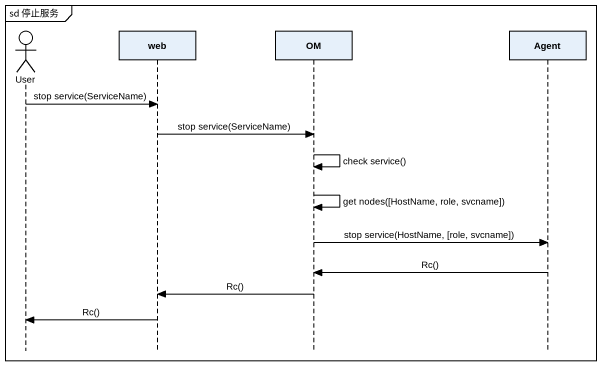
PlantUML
@startuml
mainframe sd 停止服务
hide footbox
actor User
participant web
participant OM
participant "Agent" as Agent_

User -> web : stop service(ServiceName)
web -> OM : stop service(ServiceName)
OM -> OM : check service()
OM -> OM : get nodes([HostName, role, svcname])
OM -> Agent_ : stop service(HostName, [role, svcname])
Agent_ -> OM : Rc()
OM -> web : Rc()
web -> User : Rc()
@enduml
